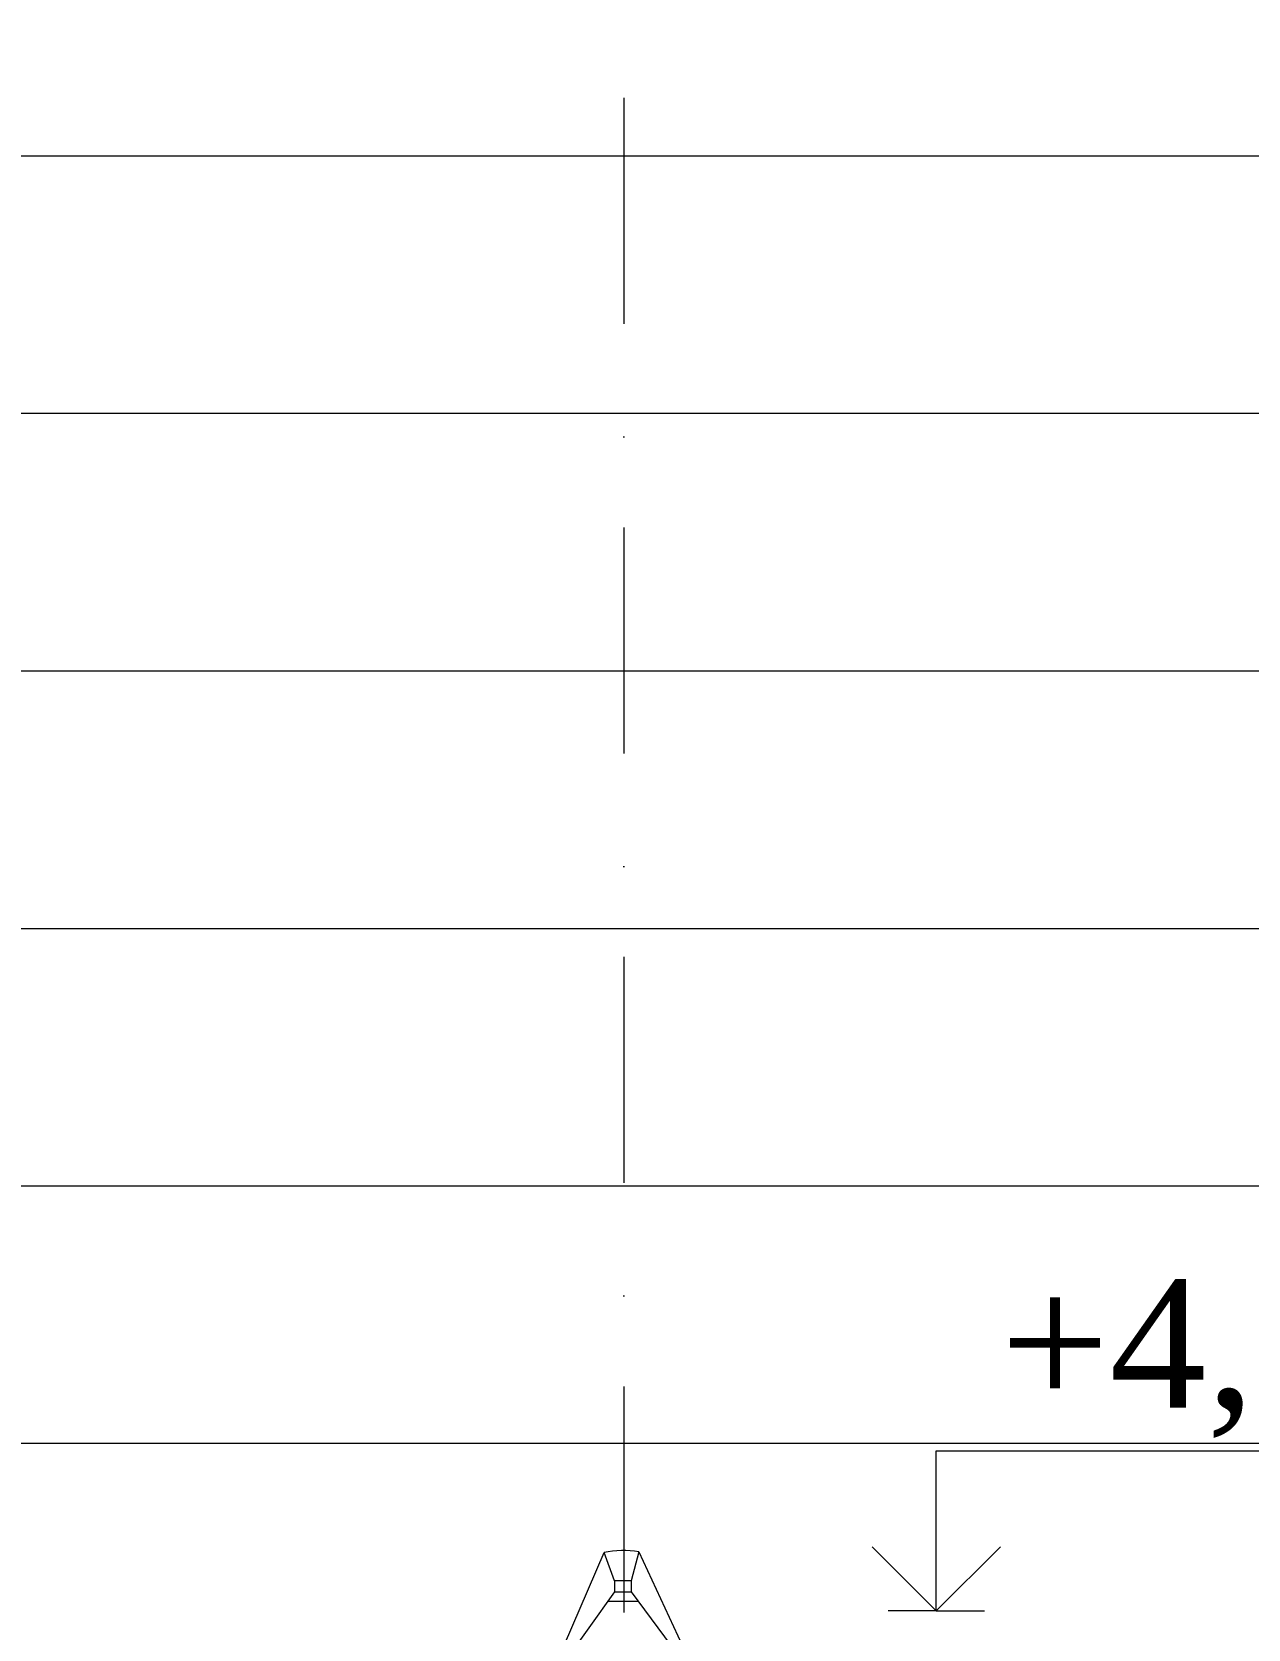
# Model space of a CAD drawing. Header units: millimetres. Extents: x 2399 to 111977, y 1313 to 59551.
# Drawn here: x 41961 to 43858, y 36305 to 38797 of the extents above; entities that cross this region are included whole.
import ezdxf

# ---------------------------------------------------------------- set-up
doc = ezdxf.new("R2010")
doc.units = ezdxf.units.MM
doc.linetypes.add('Штрихпунктирная', pattern=[670.277762, 352.777767, -176.388884, 0, -141.111112])
doc.layers.add('dim Level', color=7, linetype='Continuous', lineweight=13)
doc.layers.add('main line', color=7, linetype='Continuous', lineweight=13)
doc.styles.add('СГЕНЕРИР_СТИЛЬ_1', font='georgia.ttf')

msp = doc.modelspace()

# ---------------------------------------------------------------- linework, layer by layer
at = {"layer": 'dim Level', "color": 7, "linetype": 'Continuous', "lineweight": 13}
for p, q in [((43371.768, 36332.9628), (43371.768, 36582.9628)), ((43371.768, 36582.9628), (44410.436, 36582.9628)), ((43371.768, 36332.9628), (43271.768, 36432.9628)), ((43471.768, 36432.9628), (43371.768, 36332.9628)), ((43371.768, 36332.9628), (43296.768, 36332.9628)), ((43371.768, 36332.9628), (43446.768, 36332.9628))]:
    msp.add_line(p, q, dxfattribs=at)
at = {"layer": 'main line', "color": 7, "linetype": 'Штрихпунктирная', "lineweight": 13}
msp.add_line((42884.2044, 54113.2451), (42884.2044, 28718.316), dxfattribs=at)
at = {"layer": 'main line', "color": 7, "linetype": 'Continuous', "lineweight": 13}
for p, q in [((41629.672, 38604.201), (44226.0927, 38604.201)), ((41679.5193, 38202.224), (44093.4661, 38202.224)), ((41742.7889, 37800.247), (44023.4716, 37800.247)), ((41106.1351, 37398.27), (44820.3957, 37398.27)), ((40609.2044, 36996.4185), (45159.3663, 36996.4185)), ((40609.2044, 36594.567), (45159.3663, 36594.567)), ((42762.0064, 36211.6548), (42853.4011, 36423.9382)), ((42869.5187, 36380.0388), (42853.4011, 36423.9382)), ((42907.6213, 36425.102), (42895.5466, 36380.0388)), ((42907.6213, 36425.102), (43006.1175, 36213.537)), ((42895.5466, 36380.0388), (42869.5187, 36380.0388)), ((42869.5187, 36380.0388), (42869.5187, 36362.7789)), ((42895.5466, 36380.0388), (42895.5466, 36362.7789)), ((42869.5187, 36362.7789), (42762.0064, 36211.6548)), ((42859.0606, 36348.0785), (42906.6761, 36348.0785)), ((42869.5187, 36362.7789), (42895.8108, 36362.7789)), ((42895.8108, 36362.7789), (43006.1175, 36213.537))]:
    msp.add_line(p, q, dxfattribs=at)
msp.add_arc((42883.5024, 36285.1628), 142.0025, 80.2210165, 102.2382639, dxfattribs=at)

# ---------------------------------------------------------------- texts
at = {"layer": 'dim Level', "color": 7, "lineweight": 13, "insert": (43471.768, 36602.9628), "char_height": 200, "attachment_point": 7, "style": 'СГЕНЕРИР_СТИЛЬ_1'}
msp.add_mtext('\\A1;+4,500', dxfattribs=at)

doc.saveas('drawing.dxf')
